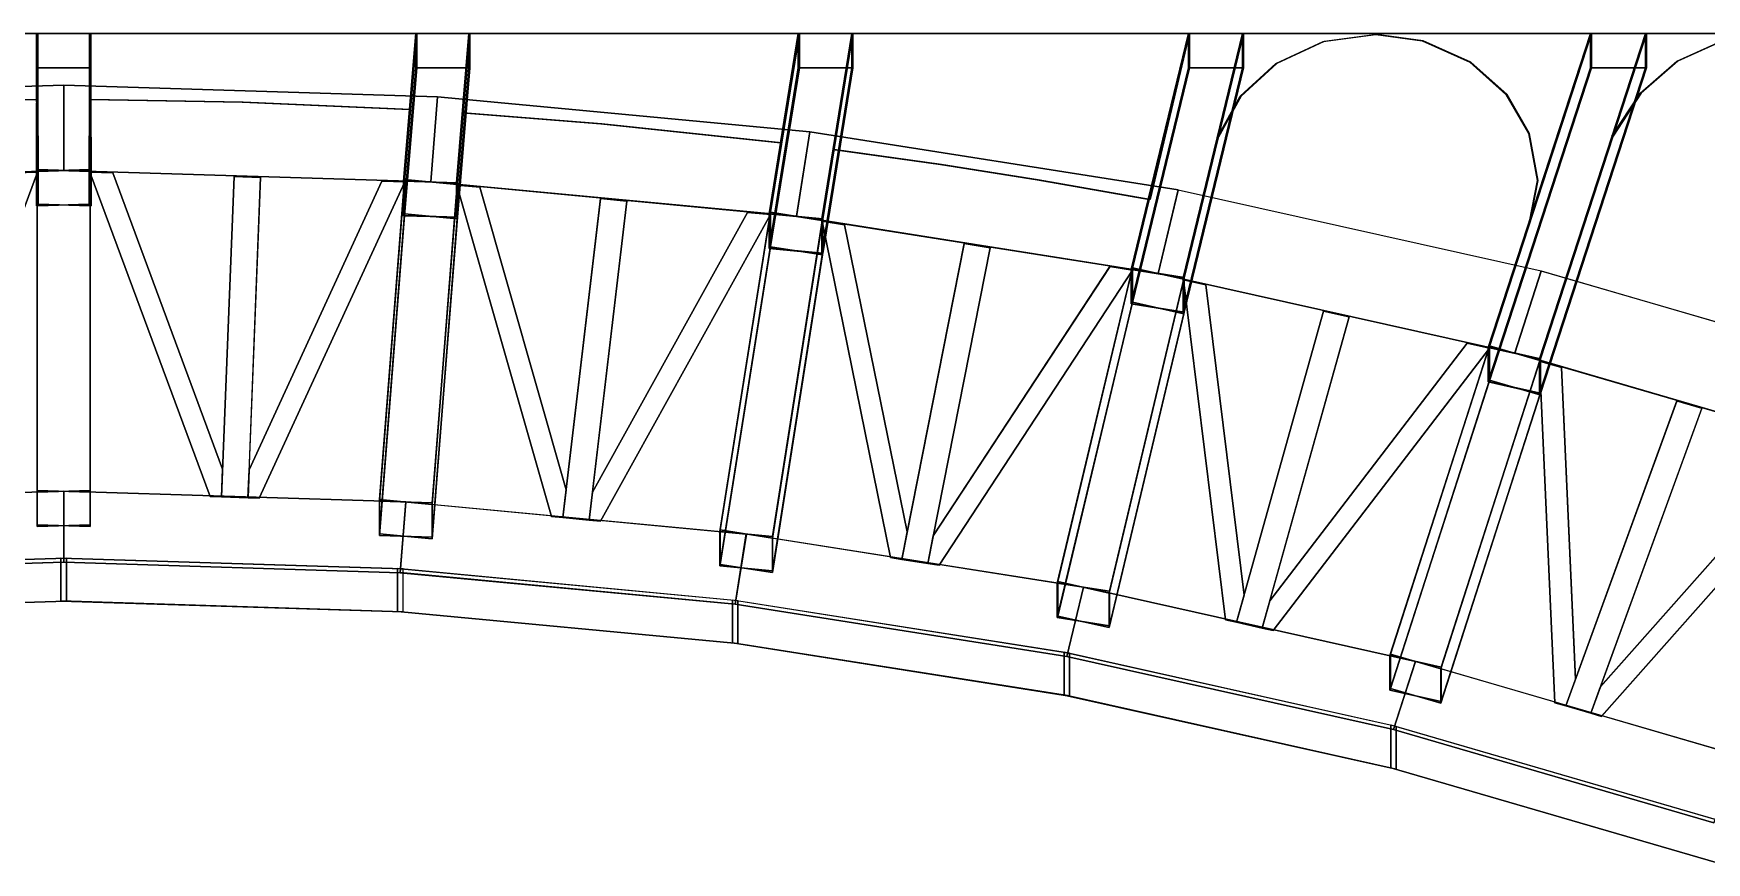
# Model space of a CAD drawing. Extents: x -24 to 24, y 14 to 139.
# Drawn here: x -0.09 to 4.893, y 27.875 to 30.344 of the extents above; entities that cross this region are included whole.
import ezdxf

# ---------------------------------------------------------------- set-up
doc = ezdxf.new("R2010")
doc.units = 0

msp = doc.modelspace()

# ---------------------------------------------------------------- linework, layer by layer
at = {"layer": 'sssss', "color": 253}
for points in [[(-1.0516, 30.3438, -14.9565), (-1.0329, 30.117, -15.0705), (-0.5349, 30.139, -15.0595), (-0.08, 30.1468, -15.0555), (-0.0808, 30.3438, -14.9565)], [(-0.0769, 30.1468, 15.0555), (-0.5318, 30.139, 15.0595), (-1.0297, 30.117, 15.0705), (-1.0484, 30.3438, 14.9565), (-0.0776, 30.3438, 14.9565)], [(0.0769, 30.1468, -15.0555), (0.5318, 30.139, -15.0595), (1.0297, 30.117, -15.0705), (1.0484, 30.3438, -14.9565), (0.0776, 30.3438, -14.9565)], [(1.0516, 30.3438, 14.9565), (1.0329, 30.117, 15.0705), (0.5349, 30.139, 15.0595), (0.08, 30.1468, 15.0555), (0.0808, 30.3438, 14.9565)], [(2.1877, 30.3438, -14.9565), (1.2063, 30.3438, -14.9565), (1.1868, 30.1071, -15.0755), (1.5992, 30.0746, -15.0918), (2.135, 30.0178, -15.1204)], [(1.6023, 30.0746, 15.0918), (1.1899, 30.1071, 15.0755), (1.2095, 30.3438, 14.9565), (2.1909, 30.3438, 14.9565), (2.1381, 30.0178, 15.1204)], [(2.3468, 30.3438, -14.9565), (2.2909, 29.9981, -15.1303), (2.6114, 29.9533, -15.1528), (2.8988, 29.908, -15.1756), (3.2328, 29.8492, -15.2051), (3.3497, 30.3438, -14.9565)], [(3.236, 29.8492, 15.2051), (2.9019, 29.9081, 15.1756), (2.6145, 29.9534, 15.1528), (2.2941, 29.9982, 15.1303), (2.35, 30.3438, 14.9565), (3.3528, 30.3438, 14.9565)], [(4.5469, 30.3438, -14.9565), (3.5108, 30.3438, -14.9565), (3.4359, 30.035, -15.1118), (3.5036, 30.157, -15.0504), (3.6099, 30.2545, -15.0014), (3.7508, 30.3197, -14.9686), (3.9077, 30.3409, -14.9579), (4.0457, 30.3214, -14.9678), (4.1876, 30.2579, -14.9997), (4.2953, 30.1616, -15.0481), (4.3625, 30.0457, -15.1064), (4.3883, 29.9058, -15.1767), (4.3641, 29.7834, -15.2382)], [(4.3915, 29.9059, 15.1767), (4.3656, 30.0457, 15.1064), (4.2985, 30.1616, 15.0481), (4.1907, 30.2579, 14.9997), (4.0489, 30.3214, 14.9678), (3.9108, 30.3409, 14.9579), (3.754, 30.3197, 14.9686), (3.6131, 30.2545, 15.0014), (3.5067, 30.157, 15.0504), (3.439, 30.035, 15.1118), (3.514, 30.3438, 14.9565), (4.55, 30.3438, 14.9565), (4.3672, 29.7834, 15.2382)], [(5.7932, 30.3438, -14.9565), (4.7109, 30.3438, -14.9565), (4.611, 30.0374, -15.1105), (4.6948, 30.1663, -15.0458), (4.8039, 30.2613, -14.998), (4.9345, 30.3197, -14.9686), (5.085, 30.341, -14.9579), (5.2355, 30.3197, -14.9686), (5.3764, 30.2546, -15.0014), (5.4899, 30.1477, -15.0551), (5.5481, 30.0404, -15.109), (5.572, 29.9059, -15.1766), (5.5582, 29.7746, -15.2426)], [(5.5751, 29.9059, 15.1766), (5.5513, 30.0404, 15.109), (5.493, 30.1477, 15.0551), (5.3795, 30.2546, 15.0014), (5.2386, 30.3198, 14.9686), (5.0881, 30.3411, 14.9579), (4.9376, 30.3198, 14.9686), (4.807, 30.2613, 14.998), (4.6979, 30.1663, 15.0458), (4.6141, 30.0374, 15.1105), (4.714, 30.3438, 14.9565), (5.7964, 30.3438, 14.9565), (5.5613, 29.7747, 15.2426)], [(-0.4734, 29.0464, 15.603), (-0.1459, 29.9289, 15.1593), (-0.0777, 29.9311, 15.1583), (-0.4364, 28.9643, 15.6442), (-0.4702, 28.9633, 15.6448)], [(-0.4363, 28.9644, -15.6442), (-0.0776, 29.9311, -15.1582), (-0.1459, 29.929, -15.1593), (-0.4733, 29.0464, -15.603), (-0.47, 28.9633, -15.6447)], [(0.4363, 28.9644, 15.6442), (0.0776, 29.9311, 15.1582), (0.1459, 29.929, 15.1593), (0.4733, 29.0465, 15.603), (0.47, 28.9633, 15.6447)], [(0.4734, 29.0464, -15.603), (0.1459, 29.9289, -15.1593), (0.0777, 29.9311, -15.1583), (0.4364, 28.9643, -15.6442), (0.4702, 28.9633, -15.6448)], [(0.552, 29.044, 15.6042), (0.9477, 29.9039, 15.1719), (1.016, 29.9018, 15.173), (0.5825, 28.9598, 15.6465), (0.5487, 28.9609, 15.646)], [(0.5826, 28.9598, -15.6465), (1.0161, 29.9017, -15.173), (0.9478, 29.9039, -15.1719), (0.5521, 29.0439, -15.6042), (0.5489, 28.9608, -15.646)], [(1.4531, 28.9053, 15.6739), (1.171, 29.8921, 15.1778), (1.2389, 29.8857, 15.1811), (1.4964, 28.9849, 15.6339), (1.4867, 28.9022, 15.6755)], [(1.4965, 28.9847, -15.634), (1.2389, 29.8856, -15.1811), (1.171, 29.892, -15.1779), (1.4532, 28.9052, -15.674), (1.4868, 28.902, -15.6756)], [(1.5747, 28.9775, 15.6376), (2.0368, 29.8106, 15.2188), (2.1047, 29.8042, 15.222), (1.5985, 28.8916, 15.6808), (1.565, 28.8948, 15.6792)], [(1.5987, 28.8915, -15.6809), (2.1048, 29.8041, -15.2221), (2.0369, 29.8105, -15.2189), (1.5748, 28.9774, -15.6377), (1.5651, 28.8946, -15.6793)], [(2.4627, 28.7829, 15.7354), (2.2585, 29.7849, 15.2317), (2.3258, 29.7743, 15.2371), (2.5122, 28.8596, 15.6969), (2.496, 28.7776, 15.7381)], [(2.5123, 28.8593, -15.697), (2.3258, 29.774, -15.2372), (2.2586, 29.7846, -15.2319), (2.4628, 28.7826, -15.7356), (2.4961, 28.7774, -15.7382)], [(2.5897, 28.8473, 15.7031), (3.1159, 29.6495, 15.2998), (3.1831, 29.6388, 15.3052), (2.6068, 28.7602, 15.7469), (2.5735, 28.7654, 15.7442)], [(2.6069, 28.7599, -15.747), (3.1832, 29.6386, -15.3053), (3.1159, 29.6492, -15.2999), (2.5898, 28.8471, -15.7032), (2.5736, 28.7651, -15.7444)], [(3.4603, 28.5977, 15.8286), (3.3351, 29.61, 15.3197), (3.4013, 29.5952, 15.3271), (3.5157, 28.6711, 15.7917), (3.4931, 28.5904, 15.8322)], [(3.5158, 28.6707, -15.7918), (3.4013, 29.5948, -15.3273), (3.3351, 29.6096, -15.3198), (3.4604, 28.5973, -15.8287), (3.4932, 28.59, -15.8324)], [(3.5921, 28.654, 15.8002), (4.1797, 29.4213, 15.4145), (4.246, 29.4065, 15.422), (3.6022, 28.566, 15.8445), (3.5695, 28.5733, 15.8408)], [(3.6023, 28.5656, -15.8447), (4.246, 29.4062, -15.4221), (4.1797, 29.421, -15.4147), (3.5921, 28.6536, -15.8004), (3.5696, 28.573, -15.841)], [(4.441, 28.3506, 15.9528), (4.3953, 29.3682, 15.4412), (4.4602, 29.3493, 15.4507), (4.502, 28.4203, 15.9177), (4.4731, 28.3412, 15.9575)], [(4.502, 28.4199, -15.9179), (4.4602, 29.3489, -15.4509), (4.3953, 29.3678, -15.4414), (4.4411, 28.3501, -15.953), (4.4732, 28.3408, -15.9577)], [(4.5768, 28.3985, 15.9287), (5.2231, 29.1273, 15.5623), (5.288, 29.1084, 15.5718), (4.5801, 28.3101, 15.9731), (4.548, 28.3194, 15.9684)], [(4.5801, 28.3097, -15.9733), (5.288, 29.108, -15.572), (5.2231, 29.1269, -15.5625), (4.5769, 28.3981, -15.9289), (4.548, 28.319, -15.9686)]]:
    msp.add_polyline3d(points, close=True, dxfattribs=at)
for points in [[(-0.0815, 29.8304, -14.959), (-0.0815, 29.933, -15.163), (-0.0798, 30.3438, -14.9565), (-0.0798, 30.2412, -14.7525)], [(-0.0815, 29.933, -15.163), (0.076, 29.9379, -15.1605), (0.0776, 30.3438, -14.9565), (-0.0798, 30.3438, -14.9565)], [(-0.0808, 30.2412, -14.7525), (-0.0792, 29.8354, -14.9565), (-0.0792, 29.9379, -15.1605), (-0.0808, 30.3438, -14.9565)], [(-0.0808, 30.3438, -14.9565), (0.0767, 30.3438, -14.9565), (0.0767, 30.2412, -14.7525), (-0.0808, 30.2412, -14.7525)], [(-0.0808, 30.3438, -14.9565), (-0.0792, 29.9379, -15.1605), (0.0783, 29.933, -15.163), (0.0767, 30.3438, -14.9565)], [(-0.0798, 30.2412, -14.7525), (-0.0798, 30.3438, -14.9565), (0.0776, 30.3438, -14.9565), (0.0776, 30.2412, -14.7525)], [(-0.0767, 30.3438, 14.9565), (-0.0783, 29.933, 15.163), (-0.0783, 29.8305, 14.959), (-0.0767, 30.2412, 14.7525)], [(0.0808, 30.3438, 14.9565), (0.0792, 29.9379, 15.1605), (-0.0783, 29.933, 15.163), (-0.0767, 30.3438, 14.9565)], [(0.0798, 30.2412, 14.7525), (0.0798, 30.3438, 14.9565), (-0.0776, 30.3438, 14.9565), (-0.0776, 30.2412, 14.7525)], [(-0.076, 29.9379, 15.1605), (-0.076, 29.8354, 14.9565), (-0.0776, 30.2412, 14.7525), (-0.0776, 30.3438, 14.9565)], [(0.0815, 29.933, 15.163), (-0.076, 29.9379, 15.1605), (-0.0776, 30.3438, 14.9565), (0.0798, 30.3438, 14.9565)], [(0.0808, 30.3438, 14.9565), (-0.0767, 30.3438, 14.9565), (-0.0767, 30.2412, 14.7525), (0.0808, 30.2412, 14.7525)], [(0.076, 29.9379, -15.1605), (0.076, 29.8354, -14.9565), (0.0776, 30.2412, -14.7525), (0.0776, 30.3438, -14.9565)], [(0.0767, 30.3438, -14.9565), (0.0783, 29.933, -15.163), (0.0783, 29.8304, -14.959), (0.0767, 30.2412, -14.7525)], [(0.0808, 30.2412, 14.7525), (0.0792, 29.8354, 14.9565), (0.0792, 29.9379, 15.1605), (0.0808, 30.3438, 14.9565)], [(0.0815, 29.8305, 14.959), (0.0815, 29.933, 15.163), (0.0798, 30.3438, 14.9565), (0.0798, 30.2412, 14.7525)], [(1.0121, 29.8011, -14.9737), (1.0121, 29.9037, -15.1777), (1.0484, 30.3438, -14.9565), (1.0484, 30.2412, -14.7525)], [(1.0121, 29.9037, -15.1777), (1.1696, 29.8988, -15.1802), (1.2063, 30.3438, -14.9565), (1.0484, 30.3438, -14.9565)], [(1.0516, 30.3438, 14.9565), (1.0153, 29.9037, 15.1777), (1.0153, 29.8012, 14.9737), (1.0516, 30.2412, 14.7525)], [(1.2095, 30.3438, 14.9565), (1.1728, 29.8988, 15.1802), (1.0153, 29.9037, 15.1777), (1.0516, 30.3438, 14.9565)], [(1.0484, 30.2412, -14.7525), (1.0484, 30.3438, -14.9565), (1.2063, 30.3438, -14.9565), (1.2063, 30.2412, -14.7525)], [(1.2095, 30.3438, 14.9565), (1.0516, 30.3438, 14.9565), (1.0516, 30.2412, 14.7525), (1.2095, 30.2412, 14.7525)], [(1.1696, 29.8988, -15.1802), (1.1696, 29.7962, -14.9762), (1.2063, 30.2412, -14.7525), (1.2063, 30.3438, -14.9565)], [(1.2095, 30.2412, 14.7525), (1.1728, 29.7962, 14.9762), (1.1728, 29.8988, 15.1802), (1.2095, 30.3438, 14.9565)], [(2.1008, 29.7036, -15.0228), (2.1008, 29.8061, -15.2268), (2.1877, 30.3438, -14.9565), (2.1877, 30.2412, -14.7525)], [(2.1008, 29.8061, -15.2268), (2.2575, 29.7914, -15.2342), (2.3468, 30.3438, -14.9565), (2.1877, 30.3438, -14.9565)], [(2.1909, 30.3438, 14.9565), (2.1039, 29.8062, 15.2268), (2.1039, 29.7036, 15.0228), (2.1909, 30.2412, 14.7525)], [(2.35, 30.3438, 14.9565), (2.2606, 29.7914, 15.2342), (2.1039, 29.8062, 15.2268), (2.1909, 30.3438, 14.9565)], [(2.1877, 30.2412, -14.7525), (2.1877, 30.3438, -14.9565), (2.3468, 30.3438, -14.9565), (2.3468, 30.2412, -14.7525)], [(2.35, 30.3438, 14.9565), (2.1909, 30.3438, 14.9565), (2.1909, 30.2412, 14.7525), (2.35, 30.2412, 14.7525)], [(2.2575, 29.7914, -15.2342), (2.2575, 29.6888, -15.0302), (2.3468, 30.2412, -14.7525), (2.3468, 30.3438, -14.9565)], [(2.35, 30.2412, 14.7525), (2.2606, 29.6888, 15.0302), (2.2606, 29.7914, 15.2342), (2.35, 30.3438, 14.9565)], [(3.1791, 29.5382, -15.1059), (3.1791, 29.6408, -15.3099), (3.3497, 30.3438, -14.9565), (3.3497, 30.2412, -14.7525)], [(3.1791, 29.6408, -15.3099), (3.3343, 29.6163, -15.3222), (3.5108, 30.3438, -14.9565), (3.3497, 30.3438, -14.9565)], [(3.3528, 30.3438, 14.9565), (3.1822, 29.6408, 15.3099), (3.1822, 29.5383, 15.1059), (3.3528, 30.2412, 14.7525)], [(3.514, 30.3438, 14.9565), (3.3374, 29.6163, 15.3222), (3.1822, 29.6408, 15.3099), (3.3528, 30.3438, 14.9565)], [(3.3343, 29.6163, -15.3222), (3.3343, 29.5137, -15.1182), (3.5108, 30.2412, -14.7525), (3.5108, 30.3438, -14.9565)], [(3.514, 30.2412, 14.7525), (3.3374, 29.5137, 15.1182), (3.3374, 29.6163, 15.3222), (3.514, 30.3438, 14.9565)], [(3.3497, 30.2412, -14.7525), (3.3497, 30.3438, -14.9565), (3.5108, 30.3438, -14.9565), (3.5108, 30.2412, -14.7525)], [(3.514, 30.3438, 14.9565), (3.3528, 30.3438, 14.9565), (3.3528, 30.2412, 14.7525), (3.514, 30.2412, 14.7525)], [(4.2419, 29.3059, -15.2227), (4.2419, 29.4085, -15.4267), (4.5469, 30.3438, -14.9565), (4.5469, 30.2412, -14.7525)], [(4.2419, 29.4085, -15.4267), (4.3947, 29.3743, -15.4439), (4.7109, 30.3438, -14.9565), (4.5469, 30.3438, -14.9565)], [(4.55, 30.3438, 14.9565), (4.245, 29.4085, 15.4267), (4.245, 29.3059, 15.2227), (4.55, 30.2412, 14.7525)], [(4.714, 30.3438, 14.9565), (4.3979, 29.3744, 15.4439), (4.245, 29.4085, 15.4267), (4.55, 30.3438, 14.9565)], [(4.3947, 29.3743, -15.4439), (4.3947, 29.2718, -15.2398), (4.7109, 30.2412, -14.7525), (4.7109, 30.3438, -14.9565)], [(4.714, 30.2412, 14.7525), (4.3979, 29.2718, 15.2398), (4.3979, 29.3744, 15.4439), (4.714, 30.3438, 14.9565)], [(4.5469, 30.2412, -14.7525), (4.5469, 30.3438, -14.9565), (4.7109, 30.3438, -14.9565), (4.7109, 30.2412, -14.7525)], [(4.714, 30.3438, 14.9565), (4.55, 30.3438, 14.9565), (4.55, 30.2412, 14.7525), (4.714, 30.2412, 14.7525)], [(0.076, 29.8354, -14.9565), (-0.0815, 29.8304, -14.959), (-0.0798, 30.2412, -14.7525), (0.0776, 30.2412, -14.7525)], [(0.0767, 30.2412, -14.7525), (0.0783, 29.8304, -14.959), (-0.0792, 29.8354, -14.9565), (-0.0808, 30.2412, -14.7525)], [(-0.0767, 30.2412, 14.7525), (-0.0783, 29.8305, 14.959), (0.0792, 29.8354, 14.9565), (0.0808, 30.2412, 14.7525)], [(-0.076, 29.8354, 14.9565), (0.0815, 29.8305, 14.959), (0.0798, 30.2412, 14.7525), (-0.0776, 30.2412, 14.7525)], [(1.1696, 29.7962, -14.9762), (1.0121, 29.8011, -14.9737), (1.0484, 30.2412, -14.7525), (1.2063, 30.2412, -14.7525)], [(1.0516, 30.2412, 14.7525), (1.0153, 29.8012, 14.9737), (1.1728, 29.7962, 14.9762), (1.2095, 30.2412, 14.7525)], [(2.2575, 29.6888, -15.0302), (2.1008, 29.7036, -15.0228), (2.1877, 30.2412, -14.7525), (2.3468, 30.2412, -14.7525)], [(2.1909, 30.2412, 14.7525), (2.1039, 29.7036, 15.0228), (2.2606, 29.6888, 15.0302), (2.35, 30.2412, 14.7525)], [(3.3343, 29.5137, -15.1182), (3.1791, 29.5382, -15.1059), (3.3497, 30.2412, -14.7525), (3.5108, 30.2412, -14.7525)], [(3.3528, 30.2412, 14.7525), (3.1822, 29.5383, 15.1059), (3.3374, 29.5137, 15.1182), (3.514, 30.2412, 14.7525)], [(4.3947, 29.2718, -15.2398), (4.2419, 29.3059, -15.2227), (4.5469, 30.2412, -14.7525), (4.7109, 30.2412, -14.7525)], [(4.55, 30.2412, 14.7525), (4.245, 29.3059, 15.2227), (4.3979, 29.2718, 15.2398), (4.714, 30.2412, 14.7525)], [(-0.0001, 30.1901, 15.0338), (-0.0001, 29.9358, 15.1616), (-1.0937, 29.9017, 15.1788), (-1.1136, 30.1554, 15.0513)], [(-1.1135, 30.1553, -15.0513), (-1.0936, 29.9016, -15.1788), (0, 29.9359, -15.1616), (0, 30.1902, -15.0337)], [(1.1135, 30.1553, 15.0513), (1.0936, 29.9016, 15.1788), (0, 29.9359, 15.1616), (0, 30.1902, 15.0337)], [(0.0001, 30.1901, -15.0338), (0.0001, 29.9358, -15.1616), (1.0937, 29.9016, -15.1788), (1.1136, 30.1553, -15.0513)], [(2.2217, 30.051, 15.1037), (2.1819, 29.7992, 15.2303), (1.0937, 29.9017, 15.1787), (1.1136, 30.1554, 15.0512)], [(1.1137, 30.1552, -15.0513), (1.0938, 29.9015, -15.1788), (2.182, 29.7991, -15.2303), (2.2217, 30.051, -15.1037)], [(3.3189, 29.8778, 15.1908), (3.2596, 29.6291, 15.3158), (2.1821, 29.7993, 15.2302), (2.2218, 30.0512, 15.1036)], [(2.2218, 30.0508, -15.1038), (2.1821, 29.799, -15.2304), (3.2597, 29.6289, -15.3159), (3.319, 29.8776, -15.1909)], [(0.076, 29.9379, -15.1605), (-0.0815, 29.933, -15.163), (-0.0815, 29.8304, -14.959), (0.076, 29.8354, -14.9565)], [(0.0783, 29.8304, -14.959), (0.0783, 29.933, -15.163), (-0.0792, 29.9379, -15.1605), (-0.0792, 29.8354, -14.9565)], [(-0.0789, 28.9778, 15.6432), (-0.0788, 29.9333, 15.1629), (0.0786, 29.9383, 15.1604), (0.0786, 28.9827, 15.6407)], [(-0.0788, 29.9333, 15.1629), (-0.0789, 28.9778, 15.6432), (-0.0789, 28.8752, 15.4392), (-0.0788, 29.8308, 14.9588)], [(0.0786, 29.9383, 15.1604), (-0.0788, 29.9333, 15.1629), (-0.0788, 29.8308, 14.9588), (0.0786, 29.8357, 14.9564)], [(-0.0786, 29.9382, -15.1604), (0.0788, 29.9333, -15.1629), (0.0788, 29.8308, -14.9588), (-0.0786, 29.8357, -14.9564)], [(-0.0786, 28.9827, -15.6407), (-0.0786, 29.9382, -15.1604), (-0.0786, 29.8357, -14.9564), (-0.0786, 28.8801, -15.4367)], [(0.0789, 28.9778, -15.6432), (0.0788, 29.9333, -15.1629), (-0.0786, 29.9382, -15.1604), (-0.0786, 28.9827, -15.6407)], [(-0.0783, 29.8305, 14.959), (-0.0783, 29.933, 15.163), (0.0792, 29.9379, 15.1605), (0.0792, 29.8354, 14.9565)], [(-0.076, 29.9379, 15.1605), (0.0815, 29.933, 15.163), (0.0815, 29.8305, 14.959), (-0.076, 29.8354, 14.9565)], [(0.0786, 28.9827, 15.6407), (0.0786, 29.9383, 15.1604), (0.0786, 29.8357, 14.9564), (0.0786, 28.8802, 15.4367)], [(0.0788, 29.9333, -15.1629), (0.0789, 28.9778, -15.6432), (0.0789, 28.8752, -15.4392), (0.0788, 29.8308, -14.9588)], [(0.5862, 29.9152, 15.1662), (0.5487, 28.9609, 15.646), (0.47, 28.9633, 15.6447), (0.5075, 29.9177, 15.165)], [(0.5075, 29.9176, -15.165), (0.4702, 28.9633, -15.6448), (0.5489, 28.9608, -15.646), (0.5862, 29.9152, -15.1663)], [(1.0149, 29.9041, 15.1776), (0.94, 28.9509, 15.6567), (0.94, 28.8484, 15.4527), (1.0149, 29.8015, 14.9735)], [(0.94, 28.9509, 15.6567), (1.0149, 29.9041, 15.1776), (1.1723, 29.8992, 15.18), (1.0975, 28.946, 15.6592)], [(0.9407, 28.9557, -15.6543), (1.0154, 29.9089, -15.1751), (1.0154, 29.8063, -14.9711), (0.9407, 28.8531, -15.4503)], [(1.0974, 28.941, -15.6617), (1.1721, 29.8941, -15.1826), (1.0154, 29.9089, -15.1751), (0.9407, 28.9557, -15.6543)], [(1.1696, 29.8988, -15.1802), (1.0121, 29.9037, -15.1777), (1.0121, 29.8011, -14.9737), (1.1696, 29.7962, -14.9762)], [(1.1723, 29.8992, 15.18), (1.0149, 29.9041, 15.1776), (1.0149, 29.8015, 14.9735), (1.1723, 29.7966, 14.976)], [(1.0153, 29.8012, 14.9737), (1.0153, 29.9037, 15.1777), (1.1728, 29.8988, 15.1802), (1.1728, 29.7962, 14.9762)], [(1.0154, 29.9089, -15.1751), (1.1721, 29.8941, -15.1826), (1.1721, 29.7916, -14.9785), (1.0154, 29.8063, -14.9711)], [(1.0975, 28.946, 15.6592), (1.1723, 29.8992, 15.18), (1.1723, 29.7966, 14.976), (1.0975, 28.8434, 15.4552)], [(1.1721, 29.8941, -15.1826), (1.0974, 28.941, -15.6617), (1.0974, 28.8384, -15.4577), (1.1721, 29.7916, -14.9785)], [(1.677, 29.8445, 15.2018), (1.565, 28.8948, 15.6792), (1.4867, 28.9022, 15.6755), (1.5987, 29.8518, 15.1981)], [(1.5987, 29.8517, -15.1982), (1.4868, 28.902, -15.6756), (1.5651, 28.8946, -15.6793), (1.677, 29.8443, -15.2019)], [(4.4, 29.6364, 15.3121), (4.3213, 29.392, 15.435), (3.2598, 29.6292, 15.3158), (3.3191, 29.8779, 15.1907)], [(3.3191, 29.8775, -15.1909), (3.2598, 29.6288, -15.316), (4.3213, 29.3917, -15.4351), (4.4, 29.6361, -15.3123)], [(0.0786, 29.8357, 14.9564), (-0.0788, 29.8308, 14.9588), (-0.0789, 28.8752, 15.4392), (0.0786, 28.8802, 15.4367)], [(-0.0786, 29.8357, -14.9564), (0.0788, 29.8308, -14.9588), (0.0789, 28.8752, -15.4392), (-0.0786, 28.8801, -15.4367)], [(1.1723, 29.7966, 14.976), (1.0149, 29.8015, 14.9735), (0.94, 28.8484, 15.4527), (1.0975, 28.8434, 15.4552)], [(1.0154, 29.8063, -14.9711), (1.1721, 29.7916, -14.9785), (1.0974, 28.8384, -15.4577), (0.9407, 28.8531, -15.4503)], [(2.1036, 29.8066, 15.2266), (1.9543, 28.8604, 15.7022), (1.9543, 28.7579, 15.4982), (2.1036, 29.704, 15.0225)], [(1.9543, 28.8604, 15.7022), (2.1036, 29.8066, 15.2266), (2.2603, 29.7918, 15.234), (2.111, 28.8457, 15.7096)], [(1.9554, 28.8651, -15.6999), (2.1045, 29.8113, -15.2242), (2.1045, 29.7087, -15.0202), (1.9554, 28.7625, -15.4958)], [(2.1105, 28.8406, -15.7122), (2.2597, 29.7868, -15.2365), (2.1045, 29.8113, -15.2242), (1.9554, 28.8651, -15.6999)], [(2.2575, 29.7914, -15.2342), (2.1008, 29.8061, -15.2268), (2.1008, 29.7036, -15.0228), (2.2575, 29.6888, -15.0302)], [(2.2603, 29.7918, 15.234), (2.1036, 29.8066, 15.2266), (2.1036, 29.704, 15.0225), (2.2603, 29.6893, 15.03)], [(2.1039, 29.7036, 15.0228), (2.1039, 29.8062, 15.2268), (2.2606, 29.7914, 15.2342), (2.2606, 29.6888, 15.0302)], [(2.1045, 29.8113, -15.2242), (2.2597, 29.7868, -15.2365), (2.2597, 29.6842, -15.0325), (2.1045, 29.7087, -15.0202)], [(2.2597, 29.7868, -15.2365), (2.1105, 28.8406, -15.7122), (2.1105, 28.738, -15.5082), (2.2597, 29.6842, -15.0325)], [(2.111, 28.8457, 15.7096), (2.2603, 29.7918, 15.234), (2.2603, 29.6893, 15.03), (2.111, 28.7431, 15.5056)], [(2.2603, 29.6893, 15.03), (2.1036, 29.704, 15.0225), (1.9543, 28.7579, 15.4982), (2.111, 28.7431, 15.5056)], [(2.1045, 29.7087, -15.0202), (2.2597, 29.6842, -15.0325), (2.1105, 28.738, -15.5082), (1.9554, 28.7625, -15.4958)], [(2.7596, 29.7057, 15.2715), (2.5735, 28.7654, 15.7442), (2.496, 28.7776, 15.7381), (2.6821, 29.718, 15.2654)], [(2.6821, 29.7177, -15.2655), (2.4961, 28.7774, -15.7382), (2.5736, 28.7651, -15.7444), (2.7596, 29.7055, -15.2716)], [(3.182, 29.6413, 15.3097), (2.9591, 28.7068, 15.7794), (2.9591, 28.6042, 15.5754), (3.182, 29.5388, 15.1056)], [(2.9591, 28.7068, 15.7794), (3.182, 29.6413, 15.3097), (3.3372, 29.6168, 15.322), (3.1142, 28.6823, 15.7918)], [(2.9605, 28.7113, -15.7772), (3.1833, 29.6458, -15.3074), (3.1833, 29.5433, -15.1034), (2.9605, 28.6087, -15.5732)], [(3.1133, 28.6771, -15.7943), (3.3362, 29.6117, -15.3245), (3.1833, 29.6458, -15.3074), (2.9605, 28.7113, -15.7772)], [(3.3362, 29.6117, -15.3245), (3.1133, 28.6771, -15.7943), (3.1133, 28.5746, -15.5903), (3.3362, 29.5091, -15.1205)], [(3.1142, 28.6823, 15.7918), (3.3372, 29.6168, 15.322), (3.3372, 29.5142, 15.118), (3.1142, 28.5797, 15.5877)], [(3.3343, 29.6163, -15.3222), (3.1791, 29.6408, -15.3099), (3.1791, 29.5382, -15.1059), (3.3343, 29.5137, -15.1182)], [(3.3372, 29.6168, 15.322), (3.182, 29.6413, 15.3097), (3.182, 29.5388, 15.1056), (3.3372, 29.5142, 15.118)], [(3.1822, 29.5383, 15.1059), (3.1822, 29.6408, 15.3099), (3.3374, 29.6163, 15.3222), (3.3374, 29.5137, 15.1182)], [(3.1833, 29.6458, -15.3074), (3.3362, 29.6117, -15.3245), (3.3362, 29.5091, -15.1205), (3.1833, 29.5433, -15.1034)], [(4.4001, 29.636, -15.3123), (4.3214, 29.3916, -15.4352), (5.3619, 29.0888, -15.5874), (5.4595, 29.3277, -15.4673)], [(5.4595, 29.3281, 15.4671), (5.3619, 29.0892, 15.5872), (4.3215, 29.3921, 15.435), (4.4001, 29.6365, 15.3121)], [(3.3372, 29.5142, 15.118), (3.182, 29.5388, 15.1056), (2.9591, 28.6042, 15.5754), (3.1142, 28.5797, 15.5877)], [(3.1833, 29.5433, -15.1034), (3.3362, 29.5091, -15.1205), (3.1133, 28.5746, -15.5903), (2.9605, 28.6087, -15.5732)], [(3.8287, 29.4997, 15.3751), (3.5695, 28.5733, 15.8408), (3.4931, 28.5904, 15.8322), (3.7523, 29.5168, 15.3665)], [(3.7523, 29.5164, -15.3667), (3.4932, 28.59, -15.8324), (3.5696, 28.573, -15.841), (3.8287, 29.4994, -15.3753)], [(4.2449, 29.4091, 15.4264), (3.9493, 28.4908, 15.888), (3.9493, 28.3882, 15.684), (4.2449, 29.3065, 15.2224)], [(3.9493, 28.4908, 15.888), (4.2449, 29.4091, 15.4264), (4.3977, 29.3749, 15.4436), (4.1022, 28.4566, 15.9052)], [(3.9511, 28.495, -15.8859), (4.2465, 29.4134, -15.4242), (4.2465, 29.3108, -15.2202), (3.9511, 28.3925, -15.6819)], [(4.1009, 28.4514, -15.9078), (4.3963, 29.3698, -15.4461), (4.2465, 29.4134, -15.4242), (3.9511, 28.495, -15.8859)], [(4.3947, 29.3743, -15.4439), (4.2419, 29.4085, -15.4267), (4.2419, 29.3059, -15.2227), (4.3947, 29.2718, -15.2398)], [(4.3977, 29.3749, 15.4436), (4.2449, 29.4091, 15.4264), (4.2449, 29.3065, 15.2224), (4.3977, 29.2724, 15.2395)], [(4.245, 29.3059, 15.2227), (4.245, 29.4085, 15.4267), (4.3979, 29.3744, 15.4439), (4.3979, 29.2718, 15.2398)], [(4.2465, 29.4134, -15.4242), (4.3963, 29.3698, -15.4461), (4.3963, 29.2672, -15.2421), (4.2465, 29.3108, -15.2202)], [(4.3963, 29.3698, -15.4461), (4.1009, 28.4514, -15.9078), (4.1009, 28.3489, -15.7038), (4.3963, 29.2672, -15.2421)], [(4.1022, 28.4566, 15.9052), (4.3977, 29.3749, 15.4436), (4.3977, 29.2724, 15.2395), (4.1022, 28.354, 15.7012)], [(4.3977, 29.2724, 15.2395), (4.2449, 29.3065, 15.2224), (3.9493, 28.3882, 15.684), (4.1022, 28.354, 15.7012)], [(4.2465, 29.3108, -15.2202), (4.3963, 29.2672, -15.2421), (4.1009, 28.3489, -15.7038), (3.9511, 28.3925, -15.6819)], [(4.8791, 29.2274, 15.512), (4.548, 28.3194, 15.9684), (4.4731, 28.3412, 15.9575), (4.8042, 29.2492, 15.501)], [(4.8042, 29.2488, -15.5013), (4.4732, 28.3408, -15.9577), (4.548, 28.319, -15.9686), (4.8791, 29.227, -15.5122)], [(-1.0189, 28.9485, 15.6579), (-0.0001, 28.9803, 15.642), (-0.0002, 28.7691, 15.7481), (-1.0024, 28.7378, 15.7639)], [(0, 28.9804, -15.6419), (-1.0188, 28.9484, -15.658), (-1.0022, 28.7378, -15.7639), (0, 28.7692, -15.7481)], [(-0.0789, 28.9778, 15.6432), (0.0786, 28.9827, 15.6407), (0.0786, 28.8802, 15.4367), (-0.0789, 28.8752, 15.4392)], [(0.0789, 28.9778, -15.6432), (-0.0786, 28.9827, -15.6407), (-0.0786, 28.8801, -15.4367), (0.0789, 28.8752, -15.4392)], [(0, 28.9804, 15.6419), (1.0188, 28.9484, 15.658), (1.0022, 28.7378, 15.7639), (0, 28.7692, 15.7481)], [(1.0189, 28.9485, -15.6579), (0.0001, 28.9802, -15.642), (0.0002, 28.7691, -15.7481), (1.0024, 28.7378, -15.7639)], [(0.94, 28.9509, 15.6567), (1.0975, 28.946, 15.6592), (1.0975, 28.8434, 15.4552), (0.94, 28.8484, 15.4527)], [(1.0974, 28.941, -15.6617), (0.9407, 28.9557, -15.6543), (0.9407, 28.8531, -15.4503), (1.0974, 28.8384, -15.4577)], [(1.0189, 28.9486, 15.6579), (2.0327, 28.853, 15.7059), (1.9997, 28.6439, 15.811), (1.0024, 28.7379, 15.7638)], [(2.0328, 28.853, -15.706), (1.019, 28.9483, -15.658), (1.0025, 28.7377, -15.7639), (1.9998, 28.6438, -15.8111)], [(1.9543, 28.8604, 15.7022), (2.111, 28.8457, 15.7096), (2.111, 28.7431, 15.5056), (1.9543, 28.7579, 15.4982)], [(2.1105, 28.8406, -15.7122), (1.9554, 28.8651, -15.6999), (1.9554, 28.7625, -15.4958), (2.1105, 28.738, -15.5082)], [(2.0329, 28.8532, 15.7059), (3.0366, 28.6945, 15.7856), (2.9874, 28.488, 15.8894), (1.9999, 28.644, 15.811)], [(3.0368, 28.6944, -15.7857), (2.033, 28.8528, -15.706), (2, 28.6437, -15.8111), (2.9875, 28.4878, -15.8895)], [(0.0081, 28.6533, 15.5199), (-1.0106, 28.6215, 15.5359), (-1.0106, 28.7489, 15.7891), (0.0081, 28.7807, 15.7732)], [(-1.0104, 28.6215, -15.5359), (0.0083, 28.6534, -15.5198), (0.0083, 28.7808, -15.7731), (-1.0104, 28.7488, -15.7891)], [(1.0104, 28.6215, 15.5359), (-0.0083, 28.6535, 15.5198), (-0.0083, 28.7808, 15.7731), (1.0104, 28.7488, 15.7891)], [(-0.0081, 28.6533, -15.5199), (1.0106, 28.6215, -15.5359), (1.0106, 28.7488, -15.7891), (-0.0081, 28.7806, -15.7732)], [(2.0078, 28.5272, 15.5833), (0.994, 28.6227, 15.5353), (0.994, 28.75, 15.7886), (2.0078, 28.6545, 15.8366)], [(0.9942, 28.6224, -15.5354), (2.0079, 28.5271, -15.5834), (2.0079, 28.6544, -15.8366), (0.9942, 28.7498, -15.7887)], [(2.9591, 28.7068, 15.7794), (3.1142, 28.6823, 15.7918), (3.1142, 28.5797, 15.5877), (2.9591, 28.6042, 15.5754)], [(3.1133, 28.6771, -15.7943), (2.9605, 28.7113, -15.7772), (2.9605, 28.6087, -15.5732), (3.1133, 28.5746, -15.5903)], [(2.9953, 28.3707, 15.662), (1.9915, 28.5293, 15.5822), (1.9915, 28.6566, 15.8355), (2.9953, 28.498, 15.9152)], [(1.9916, 28.529, -15.5824), (2.9955, 28.3705, -15.6621), (2.9955, 28.4978, -15.9153), (1.9916, 28.6563, -15.8356)], [(3.0368, 28.6946, 15.7856), (4.0258, 28.4737, 15.8966), (3.9604, 28.2707, 15.9987), (2.9876, 28.4881, 15.8894)], [(4.0259, 28.4734, -15.8968), (3.0369, 28.6942, -15.7858), (2.9876, 28.4877, -15.8896), (3.9605, 28.2704, -15.9988)], [(3.9682, 28.153, 15.7714), (2.9792, 28.3739, 15.6604), (2.9792, 28.5012, 15.9136), (3.9682, 28.2803, 16.0247)], [(2.9793, 28.3735, -15.6606), (3.9683, 28.1527, -15.7716), (3.9683, 28.28, -16.0248), (2.9793, 28.5008, -15.9138)], [(3.9493, 28.4908, 15.888), (4.1022, 28.4566, 15.9052), (4.1022, 28.354, 15.7012), (3.9493, 28.3882, 15.684)], [(4.1009, 28.4514, -15.9078), (3.9511, 28.495, -15.8859), (3.9511, 28.3925, -15.6819), (4.1009, 28.3489, -15.7038)], [(4.026, 28.4738, 15.8966), (4.9952, 28.1916, 16.0384), (4.9141, 27.9932, 16.1382), (3.9606, 28.2708, 15.9986)], [(4.9952, 28.1912, -16.0386), (4.026, 28.4732, -15.8968), (3.9607, 28.2703, -15.9989), (4.9142, 27.9928, -16.1384)], [(4.9216, 27.8749, 15.9112), (3.9524, 28.1571, 15.7693), (3.9524, 28.2844, 16.0226), (4.9216, 28.0023, 16.1645)], [(3.9525, 28.1566, -15.7696), (4.9217, 27.8746, -15.9114), (4.9217, 28.0019, -16.1646), (3.9525, 28.2839, -16.0229)]]:
    msp.add_3dface(points, dxfattribs=at)

doc.saveas('drawing.dxf')
